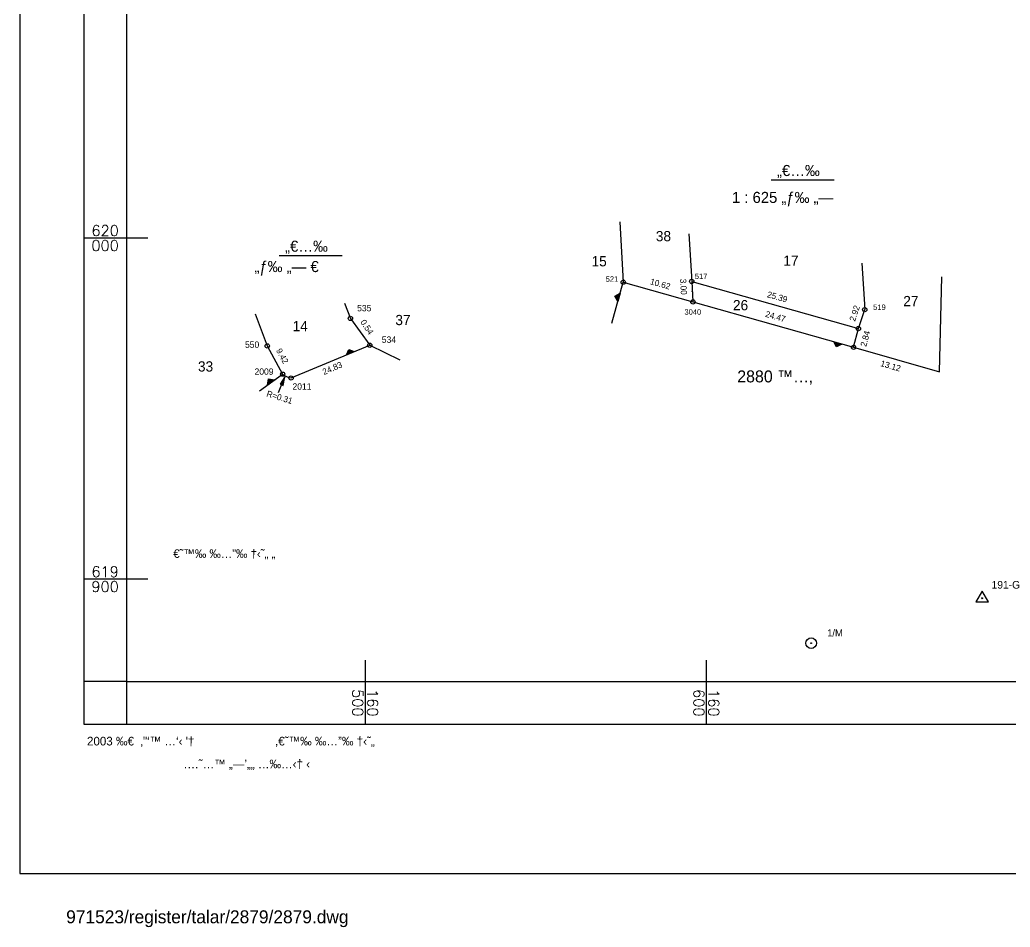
# Model space of a CAD drawing. Extents: x 160399 to 161261, y 619798 to 620526.
# Drawn here: x 160398.8 to 160689.1, y 619798 to 620064 of the extents above; entities that cross this region are included whole.
import ezdxf
from ezdxf.enums import TextEntityAlignment as Align

# ---------------------------------------------------------------- set-up
doc = ezdxf.new("R2010")
doc.units = 0
doc.header["$LTSCALE"] = 0.3749999999999999
doc.header["$MEASUREMENT"] = 0
doc.layers.get('0').update_dxf_attribs({"linetype": 'CONTINUOUS'})
for name, color, linetype in [('DRWP002', 2, 'CONTINUOUS'), ('DRWP007', 7, 'CONTINUOUS'), ('DRWS010', 2, 'CONTINUOUS'), ('DRWS012', 2, 'CONTINUOUS'), ('DRWT003', 2, 'CONTINUOUS'), ('DRWT004', 2, 'CONTINUOUS'), ('PCLP001', 7, 'CONTINUOUS'), ('PCLP004', 7, 'CONTINUOUS'), ('PCLS001', 2, 'CONTINUOUS'), ('PCLS004', 11, 'CONTINUOUS'), ('PCLS007', 4, 'CONTINUOUS'), ('SRVS001', 6, 'CONTINUOUS'), ('SRVS002', 6, 'CONTINUOUS'), ('SRVS007', 2, 'CONTINUOUS'), ('UD_PCLS008', 11, 'CONTINUOUS')]:
    doc.layers.add(name, color=color, linetype=linetype)
doc.styles.add('HEBTXT', font='hebtxt')
doc.styles.add('MD-2010', font='hebtxt.shx', dxfattribs={"height": 2.5})
doc.styles.add('ME-2510', font='txt.shx', dxfattribs={"height": 3.125})
doc.styles.add('TRHEBTXT', font='hebtxt.shx')

# ---------------------------------------------------------------- blocks, each defined once
blk = doc.blocks.new('PCLS007')
blk.add_circle((0, 0), 0.003125)
blk = doc.blocks.new('SRVS007')
blk.add_circle((0, 0), 0.5)
at = {"style": 'HEBTXT'}
blk.add_attdef('NAME', text='', height=1.8, dxfattribs=at).set_placement((-0.01061771158461622, -2.996116567604858), align=Align.CENTER)
for tag, flags, p in [('KIND', 1, (1.110223024625157e-16, -6.042079831357224, -0.001)), ('HEIGHT', 1, (1.040834085586084e-16, -7.999999999999998, -0.001)), ('SOURCE-CODE', 9, (1.110223024625157e-16, -9.957920168642774, -0.001)), ('MARK-CODE', 9, (1.110223024625157e-16, -11.91584033728554, -0.0009999999999999998))]:
    blk.add_attdef(tag, text='', height=1.8, dxfattribs=dict(at, flags=flags)).set_placement(p, align=Align.CENTER)
blk = doc.blocks.new('PCLS010')
blk.add_lwpolyline([(0.7499960592755787, -0.002431269442663295), (5.749996059275579, -0.002431269442663295), (3.249996059275579, 0.4975687305573367), (3.249996059275579, -0.5024312694426633), (5.749996059275579, -0.002431269442663295)])
blk.add_solid([(3.249996059275579, -0.5024312694426633), (3.249996059275579, 0.4975687305573367), (5.749996059275579, -0.002431269442663295)])
blk = doc.blocks.new('SRVS002')
for radius in [1.25, 0.1]:
    blk.add_circle((0, 0), radius)
blk = doc.blocks.new('SRVS001')
blk.add_circle((0, 0), 0.1)
blk.add_3dface([(-1.472243186433546, -0.8499999999999996, -0.001), (1.472243186433545, -0.8500000000000009, -0.001), (1.040834085586084e-16, 1.7, -0.001)])
at = {"style": 'HEBTXT'}
for tag, p in [('NAME', (1.630640067418199e-16, 2.1, -0.001)), ('HEIGHT', (-3.33066907387547e-16, -3.050000000000001, -0.001))]:
    blk.add_attdef(tag, text='', height=1.8, dxfattribs=at).set_placement(p, align=Align.CENTER)
for tag, flags, p in [('KIND', 1, (-3.33066907387547e-16, -5.250000000000001, -0.001)), ('SOURCE-CODE', 9, (-3.33066907387547e-16, -7.450000000000001, -0.001)), ('MARK-CODE', 9, (-3.33066907387547e-16, -9.650000000000002, -0.001))]:
    blk.add_attdef(tag, text='', height=1.8, dxfattribs=dict(at, flags=flags)).set_placement(p, align=Align.CENTER)
blk = doc.blocks.new('PCLS008')
at = {"style": 'HEBTXT', "flags": 1}
blk.add_attdef('CAPTION', text='', height=1.5, dxfattribs=at).set_placement((-0.1651017121039331, -14.19119258294813), align=Align.CENTER)
blk = doc.blocks.new('SU93_41L')
for points in [[(-1, 0), (0, 1), (1, 0)], [(-0.7585786437626905, 0.09999999999999998), (-7.317459302679231e-17, 0.8585786437626906), (0.7585786437626905, 0.09999999999999999)], [(-0.5171572875253809, 0.2), (-1.00281491009582e-16, 0.7171572875253809), (0.5171572875253808, 0.2)], [(-0.2757359312880714, 0.3), (-1.006676197321423e-16, 0.5757359312880714), (0.2757359312880712, 0.3)], [(-0.03431457505076198, 0.4), (-1.236166001407265e-16, 0.4343145750507619), (0.03431457505076168, 0.4000000000000001)]]:
    blk.add_lwpolyline(points, close=True)
blk = doc.blocks.new('SU93_41R')
for points in [[(1, 0), (0, -1), (-1, 0)], [(0.7585786437626905, -0.09999999999999998), (7.317459302679231e-17, -0.8585786437626906), (-0.7585786437626905, -0.09999999999999999)], [(0.5171572875253809, -0.2), (1.00281491009582e-16, -0.7171572875253809), (-0.5171572875253808, -0.2)], [(0.2757359312880714, -0.3), (1.006676197321423e-16, -0.5757359312880714), (-0.2757359312880712, -0.3)], [(0.03431457505076198, -0.4), (1.236166001407265e-16, -0.4343145750507619), (-0.03431457505076168, -0.4000000000000001)]]:
    blk.add_lwpolyline(points, close=True)
blk = doc.blocks.new('PCLS004')

msp = doc.modelspace()

# ---------------------------------------------------------------- hatches: boundary and pattern name
at = {"layer": 'DRWS012'}
h = msp.add_hatch(dxfattribs=at)
h.set_pattern_fill('U', color=256, scale=100, style=0, double=1, pattern_type=0)
h.set_pattern_definition([(0, (0, 0), (0, 100), []), (90, (0, 0), (-100, 6.123031769111886e-15), [])])
h.paths.add_polyline_path([(160417.5, 619857.5), (161242.5, 619857.5), (161242.5, 620482.5), (160417.5, 620482.5)])
h.paths.add_polyline_path([(160436.25, 619876.25), (161223.75, 619876.25), (161223.75, 620463.75), (160436.25, 620463.75)], flags=16)

# ---------------------------------------------------------------- linework, layer by layer
at = {"layer": 'DRWP002'}
for points in [[(160417.5, 619857.5), (161242.5, 619857.5), (161242.5, 620482.5), (160417.5, 620482.5)], [(160430, 619870), (161230, 619870), (161230, 620470), (160430, 620470)]]:
    msp.add_lwpolyline(points, close=True, dxfattribs=at)
at = {"layer": 'DRWP002', "flags": 128}
for points in [[(160430, 619870), (160417.5, 619870)], [(160430, 619870), (160430, 619857.5)]]:
    msp.add_lwpolyline(points, dxfattribs=at)
at = {"layer": 'DRWP007'}
msp.add_lwpolyline([(160398.75, 619813.75), (161261.25, 619813.75), (161261.25, 620526.25), (160398.75, 620526.25)], close=True, dxfattribs=at)
at = {"layer": 'DRWT003', "flags": 128}
for points in [[(160618.9883952198, 620017.1170269512), (160637.4968900299, 620017.1170269512)], [(160474.7810596755, 619994.9243840202), (160493.2895544855, 619994.9243840202)]]:
    msp.add_lwpolyline(points, dxfattribs=at)
at = {"layer": 'PCLP001', "flags": 128}
msp.add_lwpolyline([(160572.3425897878, 619975.0749876649), (160575.6362587622, 619987.0840344961), (160596.0637418896, 619981.3055254951), (160643.1562587622, 619967.984034496), (160668.3956801264, 619960.8443285119), (160669.0436586813, 619988.6495518823)], dxfattribs=at)
for points in [[(160475.8004968013, 619960.1203677473, 0.1197793253053024), (160478.2750000453, 619958.9968320087), (160501.3344418462, 619968.6023210406), (160510.1276819166, 619964.3405848325)], [(160469.0281333931, 619955.2579082642), (160475.8004968013, 619960.1203677473, 0.1197793253053024)]]:
    msp.add_lwpolyline(points, format="xyb", dxfattribs=at)
at = {"layer": 'PCLP004'}
for p, q in [((160574.646125411, 620004.762468841), (160575.6362587622, 619987.0840344961)), ((160594.9052422766, 620001.3043968299), (160595.7162587622, 619987.3040344961)), ((160645.6199014643, 619992.647803127), (160646.4362587622, 619979.024034496)), ((160595.7162587622, 619987.3040344961), (160644.5762587622, 619973.484034496)), ((160595.7162587622, 619987.3040344961), (160596.0637418896, 619981.3055254951)), ((160493.8999256919, 619980.9679003402), (160495.6618554639, 619976.4665903604)), ((160467.7304968013, 619977.7703677473), (160471.3004968013, 619968.4003677473)), ((160644.5762587622, 619973.484034496), (160646.4362587622, 619979.024034496)), ((160495.6618554639, 619976.4665903604), (160501.3344418462, 619968.6023210406)), ((160643.1562587622, 619967.984034496), (160644.5762587622, 619973.484034496)), ((160471.3004968013, 619968.4003677473), (160475.8004968013, 619960.1203677473))]:
    msp.add_line(p, q, dxfattribs=at)

# ---------------------------------------------------------------- block references
at = {"layer": 'PCLS001', "xscale": 1.25, "yscale": 1.25, "zscale": 1.25}
for name, p, rotation in [('SU93_41L', (160574.4123158689, 619982.6214161703), 74.66287329674903), ('SU93_41L', (160495.642806078, 619966.2314507733), 22.614335351396), ('SU93_41R', (160638.540454739, 619969.2897492003), 344.204898063006), ('SU93_41L', (160472.4143150972, 619957.6891380057), 35.67780306086583)]:
    msp.add_blockref(name, p, dxfattribs=dict(at, rotation=rotation))
at = {"layer": 'PCLS004'}
ref = msp.add_blockref('PCLS004', (160620.1128859139, 619957.3576043807), dxfattribs=dict(at, xscale=1.25, yscale=1.25, zscale=1.25, rotation=359.9783268330431))
ref.add_attrib('BLOCK', '2880 ™…‚', dxfattribs={"layer": '0', "height": 3.5, "rotation": 359.9783268330431, "style": 'HEBTXT'}).set_placement((160620.1130157093, 619957.7007349754), align=Align.CENTER)
at = {"layer": 'PCLS007'}
ref = msp.add_blockref('PCLS007', (160585.8499587623, 619984.1947344962, 1000), dxfattribs=dict(at, xscale=1.25, yscale=1.25, zscale=1.25, rotation=344.2046006658522))
ref.add_attrib('FRONT-LEN', '10.62', dxfattribs={"layer": '0', "height": 1.8, "rotation": 344.2046006601958, "style": 'HEBTXT'}).set_placement((160586.2752759235, 619985.6982342675), align=Align.CENTER)
ref = msp.add_blockref('PCLS007', (160595.8898587622, 619984.304734496, 1000), dxfattribs=dict(at, xscale=1.25, yscale=1.25, zscale=1.25, rotation=273.3164015236376))
ref.add_attrib('FRONT-LEN', '3.00', dxfattribs={"layer": '0', "height": 1.8, "rotation": 273.3164015238532, "style": 'HEBTXT'}).set_placement((160592.4283080198, 619985.6854177857), align=Align.CENTER)
ref = msp.add_blockref('PCLS007', (160620.1461587622, 619980.3939344961), dxfattribs=dict(at, xscale=1.25, yscale=1.25, zscale=1.25, rotation=344.2063439735157))
ref.add_attrib('FRONT-LEN', '25.39', dxfattribs={"layer": '0', "height": 1.8, "rotation": 344.2063439721593, "style": 'HEBTXT'}).set_placement((160620.5714301771, 619981.8974472076), align=Align.CENTER)
ref = msp.add_blockref('PCLS007', (160645.5062587622, 619976.2538344961), dxfattribs=dict(at, xscale=1.25, yscale=1.25, zscale=1.25, rotation=71.44103452708173))
ref.add_attrib('FRONT-LEN', '2.92', dxfattribs={"layer": '0', "height": 1.8, "rotation": 71.44103452845353, "style": 'HEBTXT'}).set_placement((160644.3214052826, 619977.6772110083), align=Align.CENTER)
ref = msp.add_blockref('PCLS007', (160619.6098587622, 619974.6446344961, 1000), dxfattribs=dict(at, xscale=1.25, yscale=1.25, zscale=1.25, rotation=344.2047380275244))
ref.add_attrib('FRONT-LEN', '24.47', dxfattribs={"layer": '0', "height": 1.8, "rotation": 344.2047380224696, "style": 'HEBTXT'}).set_placement((160620.0351723189, 619976.1481352869), align=Align.CENTER)
ref = msp.add_blockref('PCLS007', (160498.498148655, 619972.5344557005), dxfattribs=dict(at, xscale=1.25, yscale=1.25, zscale=1.25, rotation=304.1819299330773))
ref.add_attrib('FRONT-LEN', '0.54', dxfattribs={"layer": '0', "height": 1.8, "rotation": 304.1819299330773, "style": 'HEBTXT'}).set_placement((160499.7907389741, 619973.4123033623), align=Align.CENTER)
ref = msp.add_blockref('PCLS007', (160643.8661587622, 619970.7338344961), dxfattribs=dict(at, xscale=1.25, yscale=1.25, zscale=1.25, rotation=75.52145154936872))
ref.add_attrib('FRONT-LEN', '2.84', dxfattribs={"layer": '0', "height": 1.8, "rotation": 75.52145154905902, "style": 'HEBTXT'}).set_placement((160647.4664435649, 619970.2971000633), align=Align.CENTER)
ref = msp.add_blockref('PCLS007', (160473.5504968013, 619964.2603677473), dxfattribs=dict(at, xscale=1.25, yscale=1.25, zscale=1.25, rotation=298.5231186062309))
ref.add_attrib('FRONT-LEN', '9.42', dxfattribs={"layer": '0', "height": 1.8, "rotation": 298.5231186062309, "style": 'HEBTXT'}).set_placement((160474.9233475975, 619965.0064823105), align=Align.CENTER)
ref = msp.add_blockref('PCLS007', (160489.8047209457, 619963.7995765246), dxfattribs=dict(at, xscale=1.25, yscale=1.25, zscale=1.25, rotation=23.25010730590214))
ref.add_attrib('FRONT-LEN', '24.83', dxfattribs={"layer": '0', "height": 1.8, "rotation": 23.25010730590214, "style": 'HEBTXT'}).set_placement((160490.7131837111, 619961.0316157948), align=Align.CENTER)
ref = msp.add_blockref('PCLS007', (160655.7758587622, 619964.4140344962), dxfattribs=dict(at, xscale=1.25, yscale=1.25, zscale=1.25, rotation=344.2052270423723))
ref.add_attrib('FRONT-LEN', '13.12', dxfattribs={"layer": '0', "height": 1.8, "rotation": 344.2052270482982, "style": 'HEBTXT'}).set_placement((160653.7984597168, 619961.6719443178), align=Align.CENTER)
ref = msp.add_blockref('PCLS007', (160475.9469436417, 619960.0093465586), dxfattribs=dict(at, xscale=1.25, yscale=1.25, zscale=1.25, rotation=342.8413221468235))
ref.add_attrib('FRONT-LEN', 'R=0.31', dxfattribs={"layer": '0', "height": 1.8, "rotation": 342.8413221468235, "style": 'HEBTXT'}).set_placement((160474.6522045434, 619952.4779722914), align=Align.CENTER)
at = {"layer": 'PCLS007', "rotation": 67.45017280054564}
msp.add_blockref('PCLS010', (160474.2571734089, 619954.011395129), dxfattribs=at)
at = {"layer": 'SRVS001'}
ref = msp.add_blockref('SRVS001', (160680.84, 619894.4, 1000), dxfattribs=dict(at, xscale=1.25, yscale=1.25, zscale=1.25))
ref.add_attrib('NAME', '191-G', dxfattribs={"layer": '0', "height": 2.25, "style": 'HEBTXT'}).set_placement((160687.8060063181, 619897.229775148), align=Align.CENTER)
at = {"layer": 'SRVS002'}
ref = msp.add_blockref('SRVS002', (160630.75, 619881.2599999999, 1000), dxfattribs=dict(at, xscale=1.25, yscale=1.25, zscale=1.25))
ref.add_attrib('NAME', '1/M', dxfattribs={"layer": '0', "height": 2.06, "style": 'HEBTXT'}).set_placement((160637.7160063181, 619883.214775148), align=Align.CENTER)
at = {"layer": 'SRVS007'}
ref = msp.add_blockref('SRVS007', (160575.6362587622, 619987.0840344961, 2000), dxfattribs=dict(at, xscale=1.25, yscale=1.25, zscale=1.25))
ref.add_attrib('NAME', '521', dxfattribs={"layer": '0', "height": 1.6, "style": 'HEBTXT'}).set_placement((160572.3352590212, 619987.1982687274), align=Align.CENTER)
ref = msp.add_blockref('SRVS007', (160595.7162587622, 619987.3040344961, 2000), dxfattribs=dict(at, xscale=1.25, yscale=1.25, zscale=1.25))
ref.add_attrib('NAME', '517', dxfattribs={"layer": '0', "height": 1.6, "style": 'HEBTXT'}).set_placement((160598.4760980525, 619988.0047578637), align=Align.CENTER)
ref = msp.add_blockref('SRVS007', (160495.6618554639, 619976.4665903604, 1000), dxfattribs=dict(at, xscale=1.25, yscale=1.25, zscale=1.25))
ref.add_attrib('NAME', '535', dxfattribs={"layer": '0', "color": 2, "height": 1.87, "style": 'HEBTXT'}).set_placement((160499.7271851687, 619978.5377811443), align=Align.CENTER)
ref = msp.add_blockref('SRVS007', (160596.0637418896, 619981.3055254951, 2000), dxfattribs=dict(at, xscale=1.25, yscale=1.25, zscale=1.25))
ref.add_attrib('NAME', '3040', dxfattribs={"layer": '0', "height": 1.6, "style": 'HEBTXT'}).set_placement((160596.0504697501, 619977.5603797855), align=Align.CENTER)
ref = msp.add_blockref('SRVS007', (160646.4362587622, 619979.024034496, 2000), dxfattribs=dict(at, xscale=1.25, yscale=1.25, zscale=1.25))
ref.add_attrib('NAME', '519', dxfattribs={"layer": '0', "height": 1.6, "style": 'HEBTXT'}).set_placement((160650.7483743811, 619978.933400949), align=Align.CENTER)
at = {"layer": 'SRVS007', "xscale": 1.25, "yscale": 1.25, "zscale": 1.25}
for p in [(160644.5762587622, 619973.484034496, 2000), (160643.1562587622, 619967.984034496, 2000)]:
    msp.add_blockref('SRVS007', p, dxfattribs=at)
at = {"layer": 'SRVS007'}
ref = msp.add_blockref('SRVS007', (160501.3344418462, 619968.6023210406, 1000), dxfattribs=dict(at, xscale=1.25, yscale=1.25, zscale=1.25))
ref.add_attrib('NAME', '534', dxfattribs={"layer": '0', "color": 2, "height": 1.87, "style": 'HEBTXT'}).set_placement((160506.9575183763, 619969.2970134928), align=Align.CENTER)
ref = msp.add_blockref('SRVS007', (160471.3004968013, 619968.4003677473, 1000), dxfattribs=dict(at, xscale=1.25, yscale=1.25, zscale=1.25))
ref.add_attrib('NAME', '550', dxfattribs={"layer": '0', "color": 2, "height": 1.87, "style": 'HEBTXT'}).set_placement((160466.8567330989, 619967.8298607913), align=Align.CENTER)
ref = msp.add_blockref('SRVS007', (160475.8004968013, 619960.1203677473, 1000), dxfattribs=dict(at, xscale=1.25, yscale=1.25, zscale=1.25))
ref.add_attrib('NAME', '2009', dxfattribs={"layer": '0', "color": 2, "height": 1.87, "style": 'HEBTXT'}).set_placement((160470.3410033201, 619959.9217557535), align=Align.CENTER)
ref = msp.add_blockref('SRVS007', (160478.2750000453, 619958.9968320087, 1000), dxfattribs=dict(at, xscale=1.25, yscale=1.25, zscale=1.25))
ref.add_attrib('NAME', '2011', dxfattribs={"layer": '0', "color": 2, "height": 1.87, "style": 'HEBTXT'}).set_placement((160481.4612405383, 619955.5560808888), align=Align.CENTER)
at = {"layer": 'UD_PCLS008'}
ref = msp.add_blockref('PCLS008', (160587.4321287846, 619999.7066265967, 76), dxfattribs=dict(at, xscale=1.25, yscale=1.25, zscale=1.25))
ref.add_attrib('PARCEL', '38', dxfattribs={"layer": '0', "height": 3, "style": 'HEBTXT'}).set_placement((160587.4321287846, 620000.5816265967), align=Align.MIDDLE_CENTER)
ref = msp.add_blockref('PCLS008', (160568.5814640072, 619992.3445302888, 30), dxfattribs=dict(at, xscale=1.25, yscale=1.25, zscale=1.25))
ref.add_attrib('PARCEL', '15', dxfattribs={"layer": '0', "height": 3, "style": 'HEBTXT'}).set_placement((160568.5814640072, 619993.2195302888), align=Align.MIDDLE_CENTER)
ref = msp.add_blockref('PCLS008', (160624.8056421138, 619992.5251249984, 34), dxfattribs=dict(at, xscale=1.25, yscale=1.25, zscale=1.25))
ref.add_attrib('PARCEL', '17', dxfattribs={"layer": '0', "height": 3, "style": 'HEBTXT'}).set_placement((160624.8056421138, 619993.4001249984), align=Align.MIDDLE_CENTER)
ref = msp.add_blockref('PCLS008', (160659.9609252219, 619980.6695314334, 54), dxfattribs=dict(at, xscale=1.25, yscale=1.25, zscale=1.25))
ref.add_attrib('PARCEL', '27', dxfattribs={"layer": '0', "height": 3, "style": 'HEBTXT'}).set_placement((160659.9609252219, 619981.5445314333), align=Align.MIDDLE_CENTER)
ref = msp.add_blockref('PCLS008', (160615.4937536218, 619976.5574031806, 52), dxfattribs=dict(at, xscale=1.25, yscale=1.25, zscale=1.25))
ref.add_attrib('PARCEL', '26', dxfattribs={"layer": '0', "height": 3, "style": 'HEBTXT'}).set_placement((160610.0405122632, 619980.3466144168), align=Align.MIDDLE_CENTER)

# ---------------------------------------------------------------- texts
at = {"layer": 'DRWS010', "color": 2, "style": 'HEBTXT'}
for s, p in [(' 2003 ‰€  ‚"‘™ …‘‹ \'†', (160417.5, 619851.25)), (',€˜™‰ ‰…”‰ †‹˜„', (160473.5656692775, 619851.25))]:
    msp.add_text(s, height=2.5384, dxfattribs=at).set_placement(p)
msp.add_text('.…˜…™ „—’„„ …‰…‹† ‹', height=2.5384, dxfattribs=at).set_placement((160483.8262573263, 619844.57), align=Align.RIGHT)
at = {"layer": 'DRWT003', "style": 'MD-2010'}
for s, p in [('„€…‰', (160620.7147310212, 620018.2002871179)), ('1 : 625 „ƒ‰ „—', (160607.5231829196, 620010.3099867231)), ('„€…‰', (160476.5073954768, 619996.0076441868)), ('„ƒ‰ „— €', (160467.5466393649, 619990.0376414942))]:
    msp.add_text(s, height=3.25, dxfattribs=at).set_placement(p)
at = {"layer": 'DRWT003', "color": 2, "style": 'HEBTXT'}
for s, height, p in [('€˜™‰ ‰…”‰ †‹˜„ „', 2.5, (160443.75, 619906.25)), ('971523/register/talar/2879/2879.dwg', 3.8, (160412.34641673, 619799.1143549464))]:
    msp.add_text(s, height=height, dxfattribs=at).set_placement(p)
at = {"layer": 'DRWT004', "style": 'ME-2510'}
for s, p in [('620', (160423.75, 620002.1875)), ('000', (160423.75, 619997.8125)), ('619', (160423.75, 619902.1875)), ('900', (160423.75, 619897.8125))]:
    msp.add_text(s, height=3.125, dxfattribs=at).set_placement(p, align=Align.MIDDLE)
for s, p in [('500', (160497.8125, 619863.75)), ('160', (160502.1875, 619863.75)), ('600', (160597.8125, 619863.75)), ('160', (160602.1875, 619863.75))]:
    msp.add_text(s, height=3.125, rotation=270, dxfattribs=at).set_placement(p, align=Align.MIDDLE)
at = {"layer": 'UD_PCLS008', "style": 'TRHEBTXT'}
for s, p in [('37', (160508.8378471737, 619974.4897854901)), ('14', (160478.7190924409, 619972.7016190004)), ('33', (160450.969634354, 619960.8875365267))]:
    msp.add_text(s, height=3, dxfattribs=at).set_placement(p)

doc.saveas('drawing.dxf')
